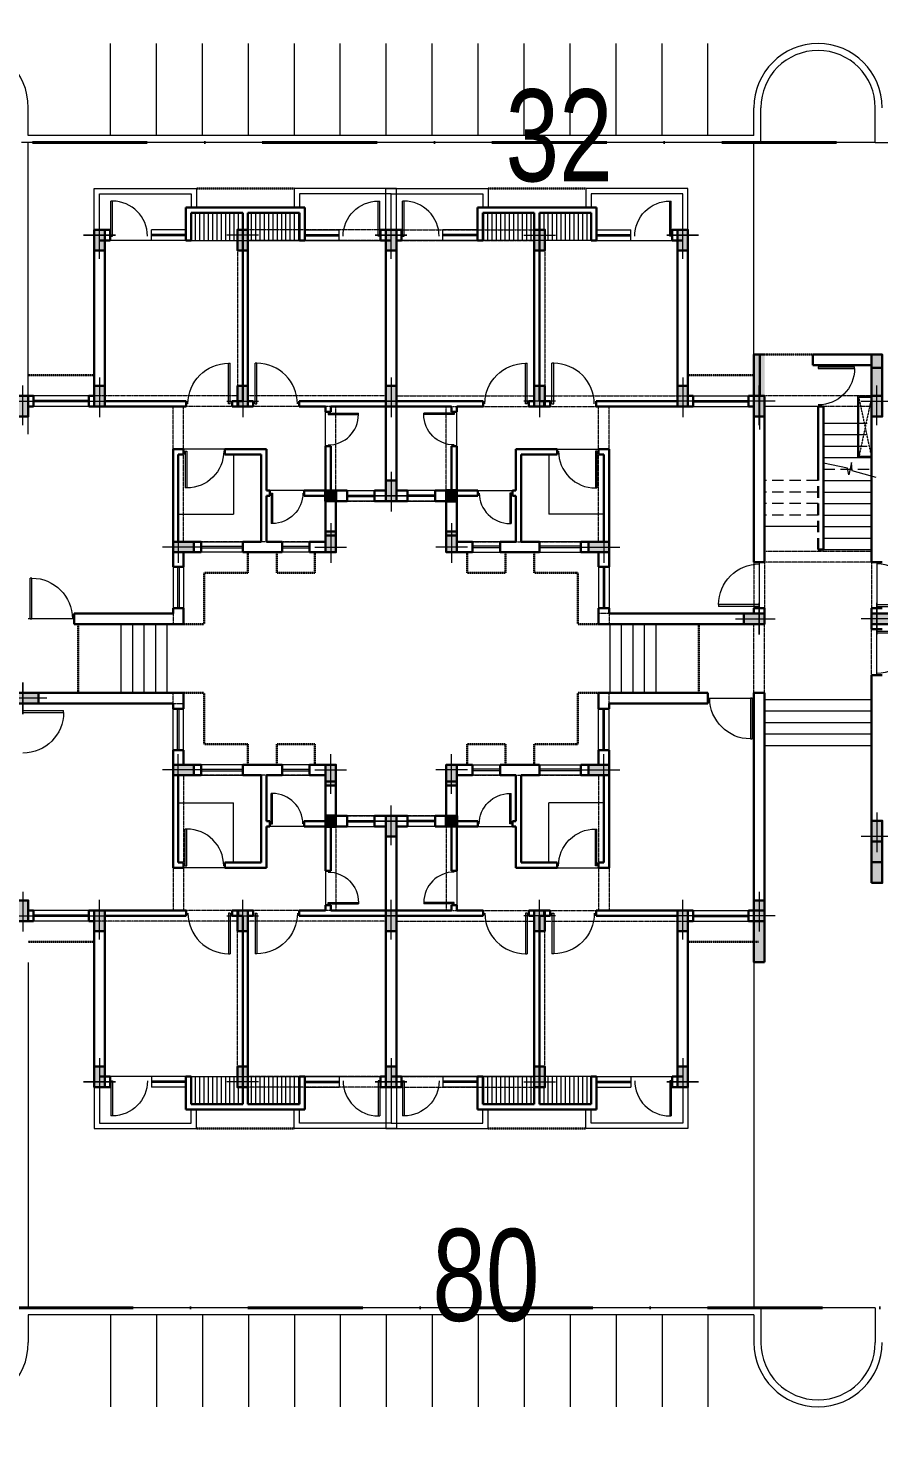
# Model space of a CAD drawing. Header units: inches. Extents: x 5542223 to 12533222, y 497239 to 5189502.
# Drawn here: x 6511757 to 6530262, y 1996325 to 2027090 of the extents above; entities that cross this region are included whole.
import ezdxf

# ---------------------------------------------------------------- set-up
doc = ezdxf.new("R2010")
doc.units = ezdxf.units.IN
doc.header["$MEASUREMENT"] = 0
for name, pattern in [('DASHDOT', [1, 0.5, -0.25, 0, -0.25]), ('HIDDEN2', [0.1875, 0.125, -0.0625]), ('HIDDENX2', [0.75, 0.5, -0.25])]:
    doc.linetypes.add(name, pattern=pattern)
doc.layers.get('0').update_dxf_attribs({"color": 1})
for name, color, linetype, lineweight in [('Area_parking', 7, 'DASHDOT', 40), ('beam', 7, 'HIDDEN2', 15), ('col', 7, 'Continuous', 30), ('col-fill', 7, 'Continuous', 9), ('DOOR', 7, 'Continuous', 9), ('el6', 7, 'Continuous', 18), ('ELE', 7, 'Continuous', 13), ('Glass', 251, 'Continuous', 20), ('HA-CONC-RCC', 7, 'Continuous', 5), ('landscape', 7, 'Continuous', 5), ('LVL_DIFF', 253, 'Continuous', 18), ('PARKING NO TXT', 7, 'Continuous', 9), ('Proj.', 7, 'HIDDENX2', 30), ('Railling', 7, 'Continuous', 20), ('Road', 7, 'Continuous', 15), ('Road_CStone', 8, 'Continuous', 15), ('S_Parkingbays', 7, 'Continuous', 13), ('STAIR', 253, 'Continuous', 5), ('WALL', 7, 'Continuous', 30), ('WIN', 7, 'Continuous', 20)]:
    doc.layers.add(name, color=color, linetype=linetype, lineweight=lineweight)
doc.styles.add('Parking_txt', font='arial.ttf', dxfattribs={"width": 0.75})

# ---------------------------------------------------------------- blocks, each defined once
blk = doc.blocks.new('COL-SH')
at = {"layer": 'col-fill', "ltscale": 10}
blk.add_hatch(color=256, dxfattribs=at).paths.add_polyline_path([(0, -450), (230, -450), (230, 0), (0, 0)])
at = {"layer": 'col', "ltscale": 10}
blk.add_lwpolyline([(230, 0), (0, 0), (0, -450), (230, -450)], close=True, dxfattribs=at)
at = {"layer": 'col-fill', "ltscale": 10}
for p, q in [((115, -632), (115, 230)), ((460, -115), (-230, -115))]:
    blk.add_line(p, q, dxfattribs=at)
blk = doc.blocks.new('DOOR_LEFT')
at = {"layer": 'DOOR'}
for p, q in [((-0.461, 0), (-0.461, 0.883)), ((-0.422, 0.883), (-0.461, 0.883)), ((-0.422, 0), (-0.422, 0.883)), ((-0.461, 0), (-0.422, 0))]:
    blk.add_line(p, q, dxfattribs=at)
blk.add_arc((-0.422, 0), 0.883, 360, 90, dxfattribs=at)
blk = doc.blocks.new('DOOR_RIGHT')
at = {"layer": 'DOOR'}
for p, q in [((0.422, 0), (0.422, 0.883)), ((0.422, 0.883), (0.461, 0.883)), ((0.461, 0), (0.461, 0.883)), ((0.461, 0), (0.422, 0))]:
    blk.add_line(p, q, dxfattribs=at)
blk.add_arc((0.422, 0), 0.883, 90, 180, dxfattribs=at)
blk = doc.blocks.new('resB2')
at = {"layer": 'col', "lineweight": 35, "ltscale": 10}
for points in [[(8090, 10035), (7860, 10035), (7860, 10265), (8090, 10265)], [(8090, 3185), (7860, 3185), (7860, 2955), (8090, 2955)]]:
    blk.add_hatch(color=256, dxfattribs=at).paths.add_polyline_path(points)
at = {"layer": 'ELE', "ltscale": 5}
h = blk.add_hatch(dxfattribs=at)
h.set_pattern_fill('LINE', color=256, scale=750, angle=90, style=0)
h.set_pattern_definition([(90, (-576228.89, -332098.58), (-93.75, 0), [])])
h.paths.add_polyline_path([(6060, 16165), (6060, 16305), (4939, 16305), (4939, 15705), (5945, 15705), (5945, 15935), (6060, 15935)])
h.paths.add_polyline_path([(7296, 16305), (6175, 16305), (6175, 15705), (7296, 15705)])
h = blk.add_hatch(dxfattribs=at)
h.set_pattern_fill('LINE', color=256, scale=750, angle=90, style=0)
h.set_pattern_definition([(90, (-576228.89, -333828.58), (-93.75, 0), [])])
h.paths.add_polyline_path([(6060, -2715), (5945, -2715), (5945, -2485), (4939, -2485), (4939, -3085), (6060, -3085)])
h.paths.add_polyline_path([(7296, -2485), (6175, -2485), (6175, -2715), (6175, -3085), (7296, -3085)])
at = {"layer": 'beam', "ltscale": 5}
for p, q in [((9175, 15935), (6175, 15935)), ((9175, 15705), (6175, 15705)), ((8310, 15705), (7410, 15705)), ((5945, 15485), (5945, 12540)), ((6175, 15485), (6175, 12540)), ((5945, 12320), (1395, 12320)), ((9175, 12320), (6175, 12320)), ((5945, 12090), (1395, 12090)), ((4545, 9150), (4545, 12090)), ((4775, 9150), (4775, 12090)), ((9175, 12090), (6175, 12090)), ((7860, 9370), (7860, 12090)), ((8090, 9370), (8090, 12090)), ((8090, 10265), (9175, 10265)), ((8090, 10035), (9175, 10035)), ((7860, 9150), (4995, 9150)), ((4545, 8920), (4545, 7360)), ((4775, 8920), (4775, 7360)), ((7860, 8920), (4995, 8920)), ((1615, 5860), (4775, 5860)), ((1615, 5860), (4775, 5860)), ((1615, 5860), (4775, 5860)), ((1615, 5860), (4775, 5860)), ((4545, 4300), (4545, 5860)), ((4775, 4300), (4775, 5860)), ((1615, 5630), (4775, 5630)), ((1615, 5630), (4775, 5630)), ((1615, 5630), (4775, 5630)), ((1615, 5630), (4775, 5630)), ((4545, 4070), (4545, 1130)), ((4775, 4070), (4775, 1130)), ((7860, 4300), (4995, 4300)), ((7860, 4070), (4995, 4070)), ((7860, 3850), (7860, 1130)), ((8090, 3850), (8090, 1130)), ((8090, 3185), (9175, 3185)), ((8090, 2955), (9175, 2955)), ((5945, 1130), (1395, 1130)), ((9175, 1130), (6175, 1130)), ((5945, 900), (1395, 900)), ((5945, -2265), (5945, 680)), ((9175, 900), (6175, 900)), ((6175, -2265), (6175, 680)), ((9175, -2485), (6175, -2485)), ((9175, -2715), (6175, -2715)), ((8310, -2485), (7410, -2485))]:
    blk.add_line(p, q, dxfattribs=at)
at = {"layer": 'col', "lineweight": 35, "ltscale": 10}
for points in [[(8090, 10035), (7860, 10035), (7860, 10265), (8090, 10265)], [(8090, 3185), (7860, 3185), (7860, 2955), (8090, 2955)]]:
    blk.add_lwpolyline(points, close=True, dxfattribs=at)
at = {"layer": 'ELE', "ltscale": 5}
for p, q in [((4939, 15705), (7296, 15705)), ((4939, -2485), (7296, -2485))]:
    blk.add_line(p, q, dxfattribs=at)
at = {"layer": 'ELE', "ltscale": 0.5}
for p, q in [((5860, 11050), (5860, 9750)), ((4660, 9750), (5860, 9750)), ((4660, 3470), (5860, 3470)), ((5860, 2170), (5860, 3470))]:
    blk.add_line(p, q, dxfattribs=at)
at = {"layer": 'Glass', "ltscale": 0.5}
for p, q in [((4824, 15835), (4074, 15835)), ((4824, 15805), (4074, 15805)), ((7411, 15835), (8161, 15835)), ((7411, 15805), (8161, 15805)), ((2715, 12220), (1510, 12220)), ((2715, 12190), (1510, 12190)), ((8332, 10165), (8932, 10165)), ((8332, 10135), (8932, 10135)), ((5160, 9050), (6060, 9050)), ((5160, 9020), (6060, 9020)), ((6917, 9050), (7517, 9050)), ((6917, 9020), (7517, 9020)), ((5160, 4200), (6060, 4200)), ((5160, 4170), (6060, 4170)), ((6917, 4200), (7517, 4200)), ((6917, 4170), (7517, 4170)), ((8332, 3085), (8932, 3085)), ((8332, 3055), (8932, 3055)), ((2715, 1030), (1510, 1030)), ((2715, 1000), (1510, 1000)), ((4824, -2585), (4074, -2585)), ((4824, -2615), (4074, -2615)), ((7411, -2585), (8161, -2585)), ((7411, -2615), (8161, -2615))]:
    blk.add_line(p, q, dxfattribs=at)
at = {"layer": 'Glass', "ltscale": 5}
for p, q in [((4645, 8605), (4645, 7705)), ((4675, 8605), (4675, 7705)), ((4645, 4615), (4645, 5515)), ((4675, 4615), (4675, 5515))]:
    blk.add_line(p, q, dxfattribs=at)
at = {"layer": 'LVL_DIFF', "ltscale": 0.5}
for p, q in [((4074, 15705), (3174, 15705)), ((8161, 15705), (9061, 15705)), ((4074, -2485), (3174, -2485)), ((8161, -2485), (9061, -2485))]:
    blk.add_line(p, q, dxfattribs=at)
at = {"layer": 'LVL_DIFF'}
for p, q in [((7860, 11225), (7860, 11975)), ((7400, 10265), (6650, 10265)), ((2395, 7475), (1395, 7475)), ((7400, 2955), (6650, 2955)), ((7860, 1995), (7860, 1245))]:
    blk.add_line(p, q, dxfattribs=at)
at = {"layer": 'LVL_DIFF', "ltscale": 10}
for p, q in [((5675, 11165), (4660, 11165)), ((5675, 2055), (4660, 2055))]:
    blk.add_line(p, q, dxfattribs=at)
at = {"layer": 'Proj.', "ltscale": 2}
for p, q in [((5055, 16835), (7180, 16835)), ((2830, 12770), (1395, 12770)), ((6175, 8470), (6175, 8920)), ((5225, 8470), (5225, 7360)), ((6175, 8470), (5225, 8470)), ((2480, 7360), (2480, 5860)), ((4775, 7360), (5225, 7360)), ((4775, 5860), (5225, 5860)), ((5225, 4750), (5225, 5860)), ((6175, 4750), (5225, 4750)), ((6175, 4300), (6175, 4750)), ((2830, 450), (1395, 450)), ((5055, -3615), (7180, -3615))]:
    blk.add_line(p, q, dxfattribs=at)
for points in [[(6803, 8920), (6803, 8470), (7633, 8470), (7633, 8920)], [(6803, 4300), (6803, 4750), (7633, 4750), (7633, 4300)]]:
    blk.add_lwpolyline(points, dxfattribs=at)
at = {"layer": 'Railling', "ltscale": 10}
for points in [[(2830, 15935), (2830, 16835), (5055, 16835), (5055, 16420)], [(2945, 15935), (2945, 16720), (4940, 16720), (4940, 16420)], [(9405, 15935), (9405, 16835), (7180, 16835), (7180, 16420)], [(9290, 15935), (9290, 16720), (7295, 16720), (7295, 16420)], [(2830, -2715), (2830, -3615), (5055, -3615), (5055, -3200)], [(2945, -2715), (2945, -3500), (4940, -3500), (4940, -3200)], [(9405, -2715), (9405, -3615), (7180, -3615), (7180, -3200)], [(9290, -2715), (9290, -3500), (7295, -3500), (7295, -3200)]]:
    blk.add_lwpolyline(points, dxfattribs=at)
at = {"layer": 'STAIR'}
for p, q in [((3410, 7360), (3410, 5860)), ((3660, 7360), (3660, 5860)), ((3910, 7360), (3910, 5860)), ((4160, 7360), (4160, 5860)), ((4410, 7360), (4410, 5860))]:
    blk.add_line(p, q, dxfattribs=at)
at = {"layer": 'WALL', "ltscale": 0.5}
for p, q in [((4824, 16420), (7411, 16420)), ((4824, 15705), (4824, 16420)), ((7411, 15705), (7411, 16420)), ((4939, 15705), (4939, 16305)), ((6060, 16305), (4939, 16305)), ((6060, 16305), (6060, 12205)), ((6175, 16305), (6175, 12205)), ((6175, 16305), (7296, 16305)), ((7296, 15705), (7296, 16305)), ((2830, 15935), (2830, 12320)), ((2944, 15705), (3059, 15705)), ((3059, 15935), (2945, 15935)), ((3059, 15705), (3059, 15935)), ((3059, 15705), (3059, 15935)), ((3060, 12205), (3060, 15935)), ((4939, 15705), (4824, 15705)), ((7296, 15705), (7411, 15705)), ((9061, 15935), (9061, 15935)), ((9061, 15705), (9061, 15935)), ((9061, 15705), (9061, 15935)), ((9061, 15935), (9175, 15935)), ((9176, 15705), (9061, 15705)), ((9175, 12205), (9175, 15705)), ((9175, 15705), (9290, 15705)), ((9405, 15705), (9405, 10265)), ((9175, 14735), (9175, 11090)), ((9175, 14735), (9175, 11090)), ((9405, 12205), (9405, 14735)), ((1395, 12320), (1510, 12320)), ((1510, 12320), (1510, 12090)), ((2715, 12320), (2715, 12090)), ((2830, 12320), (2715, 12320)), ((1395, 12090), (1510, 12090)), ((2715, 12090), (4830, 12090)), ((4830, 12205), (3060, 12205)), ((4830, 12205), (4830, 12090)), ((5830, 12205), (5830, 12090)), ((5830, 12205), (5945, 12205)), ((6160, 12090), (5830, 12090)), ((5960, 12205), (6060, 12205)), ((5960, 12205), (5960, 12090)), ((5960, 12090), (6290, 12090)), ((6290, 12205), (6175, 12205)), ((6290, 12205), (6290, 12090)), ((7290, 12205), (9175, 12205)), ((7290, 12090), (7290, 12205)), ((7290, 12090), (7860, 12090)), ((7860, 11975), (7860, 12090)), ((7975, 11975), (7975, 12090)), ((7975, 12090), (9175, 12090)), ((9175, 12090), (9175, 10860)), ((9175, 12090), (9175, 10860)), ((9175, 12090), (9175, 11090)), ((9175, 12090), (9175, 10265)), ((9405, 12090), (9405, 11090)), ((9405, 12090), (9405, 10890)), ((7975, 11975), (7860, 11975)), ((9175, 11525), (9175, 11160)), ((9405, 11525), (9405, 11360)), ((4545, 11165), (4545, 8605)), ((4545, 11165), (4775, 11165)), ((4775, 11165), (4775, 11050)), ((5675, 11165), (6575, 11165)), ((5675, 11165), (5675, 11050)), ((6575, 11165), (6575, 10265)), ((7860, 10265), (7860, 11225)), ((7975, 11225), (7860, 11225)), ((7975, 11225), (7975, 10265)), ((4660, 11050), (4660, 9150)), ((4775, 11050), (4660, 11050)), ((5675, 11050), (6460, 11050)), ((6460, 11050), (6460, 9150)), ((6650, 10265), (6575, 10265)), ((6650, 10150), (6650, 10265)), ((7400, 10150), (7400, 10265)), ((7975, 10265), (8332, 10265)), ((8332, 10265), (8332, 10035)), ((8332, 10265), (8332, 10035)), ((9175, 10265), (8932, 10265)), ((8932, 10035), (8932, 10265)), ((8932, 10265), (8932, 10035)), ((6460, 10150), (6460, 10150)), ((6575, 10150), (6575, 10150)), ((6650, 10150), (6575, 10150)), ((6575, 10150), (6575, 9150)), ((7860, 10150), (7860, 9150)), ((8090, 10035), (8090, 8920)), ((8090, 10035), (8332, 10035)), ((9405, 10035), (8932, 10035)), ((7860, 9285), (8090, 9285)), ((5160, 9150), (5160, 8920)), ((6060, 9150), (6060, 8920)), ((6917, 9150), (6575, 9150)), ((6917, 9150), (6917, 8920)), ((7860, 9150), (7517, 9150)), ((7517, 9150), (7517, 8920)), ((7517, 9150), (7517, 8920)), ((4775, 8920), (4775, 8605)), ((6917, 8920), (6460, 8920)), ((8090, 8920), (7517, 8920)), ((4545, 7705), (4545, 7590)), ((4775, 7705), (4775, 7360)), ((4775, 5515), (4775, 5860)), ((4545, 5515), (4545, 5630)), ((4545, 2055), (4545, 4615)), ((4775, 4300), (4775, 4615)), ((4660, 2170), (4660, 4070)), ((5160, 4070), (5160, 4300)), ((6060, 4070), (6060, 4300)), ((6917, 4300), (6460, 4300)), ((6460, 2170), (6460, 4070)), ((6917, 4070), (6575, 4070)), ((6575, 3070), (6575, 4070)), ((6917, 4070), (6917, 4300)), ((7517, 4070), (7517, 4300)), ((8090, 4300), (7517, 4300)), ((7517, 4070), (7517, 4300)), ((7860, 4070), (7517, 4070)), ((7860, 3070), (7860, 4070)), ((8090, 3185), (8090, 4300)), ((7860, 3935), (8090, 3935)), ((8090, 3185), (8332, 3185)), ((8332, 2955), (8332, 3185)), ((8332, 2955), (8332, 3185)), ((9405, 3185), (8932, 3185)), ((8932, 3185), (8932, 2955)), ((8932, 2955), (8932, 3185)), ((6460, 3070), (6460, 3070)), ((6575, 3070), (6575, 3070)), ((6650, 3070), (6575, 3070)), ((6575, 2055), (6575, 2955)), ((6650, 2955), (6575, 2955)), ((6650, 3070), (6650, 2955)), ((7400, 3070), (7400, 2955)), ((7860, 2955), (7860, 1995)), ((7975, 1995), (7975, 2955)), ((7975, 2955), (8332, 2955)), ((9175, 2955), (8932, 2955)), ((9175, 1130), (9175, 2955)), ((9405, -2485), (9405, 2955)), ((4775, 2170), (4660, 2170)), ((4775, 2055), (4775, 2170)), ((5675, 2170), (6460, 2170)), ((5675, 2055), (5675, 2170)), ((9175, 1130), (9175, 2360)), ((9175, 1130), (9175, 2360)), ((9405, 1130), (9405, 2330)), ((4545, 2055), (4775, 2055)), ((5675, 2055), (6575, 2055)), ((7975, 1995), (7860, 1995)), ((9175, -1515), (9175, 2130)), ((9175, -1515), (9175, 2130)), ((9175, 1130), (9175, 2130)), ((9175, 1695), (9175, 2060)), ((9405, 1130), (9405, 2130)), ((7860, 1245), (7860, 1130)), ((7975, 1245), (7860, 1245)), ((7975, 1245), (7975, 1130)), ((1395, 1130), (1510, 1130)), ((1510, 900), (1510, 1130)), ((2715, 900), (2715, 1130)), ((2715, 1130), (4830, 1130)), ((3060, 1015), (3060, -2715)), ((4830, 1015), (3060, 1015)), ((4830, 1015), (4830, 1130)), ((5830, 1015), (5830, 1130)), ((6160, 1130), (5830, 1130)), ((5830, 1015), (5945, 1015)), ((5960, 1130), (6290, 1130)), ((5960, 1015), (5960, 1130)), ((5960, 1015), (6060, 1015)), ((6060, -3085), (6060, 1015)), ((6175, -3085), (6175, 1015)), ((6290, 1015), (6175, 1015)), ((6290, 1015), (6290, 1130)), ((7290, 1130), (7860, 1130)), ((7290, 1130), (7290, 1015)), ((7290, 1015), (9175, 1015)), ((7975, 1130), (9175, 1130)), ((9175, 1015), (9175, -2485)), ((9405, 1015), (9405, -1515)), ((1395, 900), (1510, 900)), ((2830, 900), (2715, 900)), ((2830, -2715), (2830, 900)), ((2944, -2485), (3059, -2485)), ((3059, -2715), (2945, -2715)), ((3059, -2485), (3059, -2715)), ((3059, -2485), (3059, -2715)), ((4824, -2485), (4824, -3200)), ((4939, -2485), (4824, -2485)), ((4939, -2485), (4939, -3085)), ((7296, -2485), (7296, -3085)), ((7296, -2485), (7411, -2485)), ((7411, -2485), (7411, -3200)), ((9176, -2485), (9061, -2485)), ((9061, -2485), (9061, -2715)), ((9061, -2485), (9061, -2715)), ((9061, -2715), (9061, -2715)), ((9061, -2715), (9175, -2715)), ((4824, -3200), (7411, -3200)), ((6060, -3085), (4939, -3085)), ((6175, -3085), (7296, -3085))]:
    blk.add_line(p, q, dxfattribs=at)
at = {"layer": 'WALL', "ltscale": 10}
for p, q in [((7400, 10265), (7860, 10265)), ((7400, 10150), (7860, 10150)), ((5160, 9150), (4660, 9150)), ((6460, 9150), (6060, 9150)), ((5160, 8920), (4775, 8920)), ((6460, 8920), (6060, 8920)), ((4775, 8605), (4545, 8605)), ((4775, 7705), (4545, 7705)), ((2395, 7590), (4545, 7590)), ((2395, 7360), (4775, 7360)), ((1395, 5860), (4545, 5860)), ((1395, 5860), (4775, 5860)), ((1395, 5630), (4545, 5630)), ((1395, 5630), (4545, 5630)), ((1395, 5630), (4545, 5630)), ((4775, 5515), (4545, 5515)), ((4775, 4615), (4545, 4615)), ((5160, 4070), (4660, 4070)), ((5160, 4300), (4775, 4300)), ((6460, 4300), (6060, 4300)), ((6460, 4070), (6060, 4070)), ((7400, 3070), (7860, 3070)), ((7400, 2955), (7860, 2955))]:
    blk.add_line(p, q, dxfattribs=at)
at = {"layer": 'WALL', "ltscale": 5}
blk.add_line((2395, 7590), (2395, 7360), dxfattribs=at)
at = {"layer": 'WALL', "ltscale": 0.5}
for points in [[(3059, 15935), (3174, 15935), (3174, 15705), (3059, 15705)], [(3059, -2715), (3174, -2715), (3174, -2485), (3059, -2485)]]:
    blk.add_lwpolyline(points, dxfattribs=at)
at = {"layer": 'WIN', "ltscale": 0.5}
for p, q in [((7296, 16305), (6671, 16305)), ((4824, 15935), (4074, 15935)), ((4074, 15705), (4074, 15935)), ((4824, 15705), (4074, 15705)), ((7411, 15935), (8161, 15935)), ((7411, 15705), (8161, 15705)), ((8161, 15705), (8161, 15935)), ((2715, 12320), (1510, 12320)), ((2715, 12090), (1510, 12090)), ((8332, 10265), (8932, 10265)), ((8932, 10035), (8332, 10035)), ((5160, 9150), (6060, 9150)), ((6917, 9150), (7517, 9150)), ((6060, 8920), (5160, 8920)), ((7517, 8920), (6917, 8920)), ((6060, 4300), (5160, 4300)), ((5160, 4070), (6060, 4070)), ((7517, 4300), (6917, 4300)), ((6917, 4070), (7517, 4070)), ((8932, 3185), (8332, 3185)), ((8332, 2955), (8932, 2955)), ((2715, 1130), (1510, 1130)), ((2715, 900), (1510, 900)), ((4074, -2485), (4074, -2715)), ((4824, -2485), (4074, -2485)), ((4824, -2715), (4074, -2715)), ((7411, -2485), (8161, -2485)), ((7411, -2715), (8161, -2715)), ((8161, -2485), (8161, -2715)), ((7296, -3085), (6671, -3085))]:
    blk.add_line(p, q, dxfattribs=at)
at = {"layer": 'WIN', "ltscale": 5}
for p, q in [((4545, 8605), (4545, 7705)), ((4775, 8605), (4775, 7705)), ((4545, 4615), (4545, 5515)), ((4775, 4615), (4775, 5515))]:
    blk.add_line(p, q, dxfattribs=at)
at = {"layer": 'col', "color": 253, "xscale": -1}
for p in [(3060, 15935), (9405, 15935), (1395, 12320), (8090, 4300), (9405, 3185), (9405, 3185), (9405, 3185), (3060, 1130), (6175, 1130), (9405, 1130), (9405, 1130), (9405, 1130), (9405, 1130), (9405, 1130), (9405, 1130)]:
    blk.add_blockref('COL-SH', p, dxfattribs=at)
at = {"layer": 'col', "color": 253}
for p in [(2830, 15935), (5945, 15935), (9175, 15935), (9175, 15935), (9175, 3185), (9175, 3185), (9175, 3185), (9175, 1130), (9175, 1130), (9175, 1130), (9175, 1130), (9175, 1130), (9175, 1130)]:
    blk.add_blockref('COL-SH', p, dxfattribs=at)
for p, rotation in [((3060, 12090), 180), ((6175, 12090), 180), ((9405, 12090), 180), ((9405, 12090), 180), ((9405, 12090), 180), ((9405, 12090), 180), ((9405, 12090), 180), ((9405, 12090), 180), ((9405, 10035), 180), ((9405, 10035), 180), ((9405, 10035), 180), ((8090, 8920), 180), ((4545, 8920), 90), ((1395, 900), 180), ((3060, -2715), 180), ((9405, -2715), 180)]:
    blk.add_blockref('COL-SH', p, dxfattribs=dict(at, rotation=rotation))
at = {"layer": 'col', "color": 253, "xscale": -1}
for p, rotation in [((9175, 12090), 180), ((9175, 12090), 180), ((9175, 12090), 180), ((9175, 12090), 180), ((9175, 12090), 180), ((9175, 12090), 180), ((9175, 10035), 180), ((9175, 10035), 180), ((9175, 10035), 180), ((4545, 4300), 90), ((2830, -2715), 180), ((5945, -2715), 180), ((9175, -2715), 180), ((9175, -2715), 180)]:
    blk.add_blockref('COL-SH', p, dxfattribs=dict(at, rotation=rotation))
at = {"layer": 'DOOR'}
for p, xscale, yscale, zscale in [((3591, 15795), 864.0000000083819, 864.0000000083819, 864.0000000083819), ((8644, 15795), -864.0000000083819, 864.0000000083819, 864.0000000083819), ((5330, 12148), -1000.000000009662, 1000.000000009662, 1000.000000009701), ((6790, 12148), 1000.000000009662, 1000.000000009662, 1000.000000009701), ((7025, 3012), 750, 750, 750), ((5229, 2100), 907.5, 907.5, 907.5)]:
    blk.add_blockref('DOOR_LEFT', p, dxfattribs=dict(at, xscale=xscale, yscale=yscale, zscale=zscale))
for p, xscale, yscale, zscale, rotation in [((7917, 11600), 750, 750, 750, 270), ((5229, 11120), -907.5, 907.5, 907.5000000000002, 180), ((7025, 10208), -750, 750, 750, 180), ((7917, 1620), -750, 750, 750, 270), ((5330, 1072), 1000.000000009662, 1000.000000009662, 1000.000000009701, 180), ((6790, 1072), -1000.000000009662, 1000.000000009662, 1000.000000009701, 180), ((3591, -2575), -864.0000000083819, 864.0000000083819, 864.0000000083819, 180), ((8644, -2575), 864.0000000083819, 864.0000000083819, 864.0000000083819, 180)]:
    blk.add_blockref('DOOR_LEFT', p, dxfattribs=dict(at, xscale=xscale, yscale=yscale, zscale=zscale, rotation=rotation))
at = {"layer": 'DOOR', "extrusion": (0, 0, -1), "xscale": 1000, "yscale": 1000, "zscale": -1000}
blk.add_blockref('DOOR_RIGHT', (-1895, 7475), dxfattribs=at)
at = {"layer": 'DOOR', "extrusion": (0, 0, -1), "xscale": 1000, "yscale": 1000, "zscale": -1000, "rotation": 90}
blk.add_blockref('DOOR_RIGHT', (-1280, 5015), dxfattribs=at)
at = {"layer": 'WALL', "ltscale": 0.5, "xscale": -1, "rotation": 90}
blk.add_blockref('COL-SH', (1165, 5860), dxfattribs=at)
blk.add_blockref('COL-SH', (1165, 5860), dxfattribs=at)
blk.add_blockref('COL-SH', (1165, 5860), dxfattribs=at)
at = {"layer": 'WALL', "ltscale": 0.5, "rotation": 90}
blk.add_blockref('COL-SH', (1165, 5630), dxfattribs=at)
blk.add_blockref('COL-SH', (1165, 5630), dxfattribs=at)
blk.add_blockref('COL-SH', (1165, 5630), dxfattribs=at)
blk = doc.blocks.new('resB1')
at = {"layer": 'col', "lineweight": 35, "ltscale": 10}
for points in [[(8090, 10035), (7860, 10035), (7860, 10265), (8090, 10265)], [(8090, 3185), (7860, 3185), (7860, 2955), (8090, 2955)]]:
    blk.add_hatch(color=256, dxfattribs=at).paths.add_polyline_path(points)
at = {"layer": 'ELE', "ltscale": 5}
h = blk.add_hatch(dxfattribs=at)
h.set_pattern_fill('LINE', color=256, scale=750, angle=90, style=0)
h.set_pattern_definition([(90, (-576228.89, -332098.58), (-93.75, 0), [])])
h.paths.add_polyline_path([(6060, 16165), (6060, 16305), (4939, 16305), (4939, 15705), (5945, 15705), (5945, 15935), (6060, 15935)])
h.paths.add_polyline_path([(7296, 16305), (6175, 16305), (6175, 15705), (7296, 15705)])
h = blk.add_hatch(dxfattribs=at)
h.set_pattern_fill('LINE', color=256, scale=750, angle=90, style=0)
h.set_pattern_definition([(90, (-576228.89, -333828.58), (-93.75, 0), [])])
h.paths.add_polyline_path([(6060, -2715), (5945, -2715), (5945, -2485), (4939, -2485), (4939, -3085), (6060, -3085)])
h.paths.add_polyline_path([(7296, -2485), (6175, -2485), (6175, -2715), (6175, -3085), (7296, -3085)])
at = {"layer": 'HA-CONC-RCC', "ltscale": 5}
for points in [[(1395, 13218), (1165, 13218), (1165, 12088), (1395, 12088)], [(-1395, 11490), (-1165, 11490), (-1165, 10590), (-1395, 10590)], [(-1395, 900), (-1165, 900), (-1165, 565), (-1165, 0), (-1395, 0)], [(1165, 900), (1395, 900), (1395, 565), (1395, 0), (1165, 0)]]:
    blk.add_hatch(color=256, dxfattribs=at).paths.add_polyline_path(points)
at = {"layer": 'beam', "ltscale": 5}
for p, q in [((9175, 15935), (6175, 15935)), ((9175, 15705), (6175, 15705)), ((8310, 15705), (7410, 15705)), ((5945, 15485), (5945, 12540)), ((6175, 15485), (6175, 12540)), ((9175, 15485), (9175, 12540)), ((9405, 15485), (9405, 12540)), ((5945, 12320), (1395, 12320)), ((9175, 12320), (6175, 12320)), ((5945, 12090), (1395, 12090)), ((4545, 9150), (4545, 12090)), ((4775, 9150), (4775, 12090)), ((9175, 12090), (6175, 12090)), ((7860, 9370), (7860, 12090)), ((8090, 9370), (8090, 12090)), ((9175, 12090), (9175, 10485)), ((9405, 12090), (9405, 10485)), ((8090, 10265), (9175, 10265)), ((-1165, 10140), (-1165, 5860)), ((1165, 10140), (1165, 5860)), ((1395, 10140), (1395, 5860)), ((8090, 10035), (9175, 10035)), ((7860, 9150), (4995, 9150)), ((4545, 8920), (4545, 7360)), ((4775, 8920), (4775, 7360)), ((7860, 8920), (4995, 8920)), ((1615, 5860), (4775, 5860)), ((1615, 5860), (4775, 5860)), ((1615, 5860), (4775, 5860)), ((1615, 5860), (4775, 5860)), ((4545, 4300), (4545, 5860)), ((4775, 4300), (4775, 5860)), ((-1165, 1350), (-1165, 5630)), ((1165, 1350), (1165, 5630)), ((1395, 1350), (1395, 5630)), ((1615, 5630), (4775, 5630)), ((1615, 5630), (4775, 5630)), ((1615, 5630), (4775, 5630)), ((1615, 5630), (4775, 5630)), ((-1165, 4515), (1165, 4515)), ((-1165, 4285), (1165, 4285)), ((4545, 4070), (4545, 1130)), ((4775, 4070), (4775, 1130)), ((7860, 4300), (4995, 4300)), ((7860, 4070), (4995, 4070)), ((7860, 3850), (7860, 1130)), ((8090, 3850), (8090, 1130)), ((8090, 3185), (9175, 3185)), ((8090, 2955), (9175, 2955)), ((9175, 1130), (9175, 2735)), ((9405, 1130), (9405, 2735)), ((-1165, 1130), (1165, 1130)), ((5945, 1130), (1395, 1130)), ((9175, 1130), (6175, 1130)), ((-1165, 900), (1165, 900)), ((5945, 900), (1395, 900)), ((5945, -2265), (5945, 680)), ((9175, 900), (6175, 900)), ((6175, -2265), (6175, 680)), ((9175, -2265), (9175, 680)), ((9405, -2265), (9405, 680)), ((9175, -2485), (6175, -2485)), ((9175, -2715), (6175, -2715)), ((8310, -2485), (7410, -2485))]:
    blk.add_line(p, q, dxfattribs=at)
at = {"layer": 'col', "lineweight": 35, "ltscale": 10}
for points in [[(8090, 10035), (7860, 10035), (7860, 10265), (8090, 10265)], [(8090, 3185), (7860, 3185), (7860, 2955), (8090, 2955)]]:
    blk.add_lwpolyline(points, close=True, dxfattribs=at)
at = {"layer": 'el6', "ltscale": 5}
for p, q in [((-1165, 2240), (-865, 2240)), ((-1165, 2215), (-890, 2215)), ((-890, 2215), (-890, 925)), ((-865, 2240), (-865, 900)), ((-890, 925), (-1165, 925)), ((-865, 900), (-1165, 900))]:
    blk.add_line(p, q, dxfattribs=at)
at = {"layer": 'el6', "linetype": 'HIDDENX2'}
for p, q in [((-1165, 925), (-890, 2215)), ((-1165, 2215), (-890, 925))]:
    blk.add_line(p, q, dxfattribs=at)
at = {"layer": 'ELE', "ltscale": 5}
for p, q in [((4939, 15705), (7296, 15705)), ((1165, 8730), (1165, 7360)), ((4939, -2485), (7296, -2485))]:
    blk.add_line(p, q, dxfattribs=at)
at = {"layer": 'ELE', "ltscale": 0.5}
for p, q in [((5860, 11050), (5860, 9750)), ((4660, 9750), (5860, 9750)), ((4660, 3470), (5860, 3470)), ((5860, 2170), (5860, 3470))]:
    blk.add_line(p, q, dxfattribs=at)
at = {"layer": 'Glass', "ltscale": 0.5}
for p, q in [((4824, 15835), (4074, 15835)), ((4824, 15805), (4074, 15805)), ((7411, 15835), (8161, 15835)), ((7411, 15805), (8161, 15805)), ((2715, 12220), (1510, 12220)), ((2715, 12190), (1510, 12190)), ((8332, 10165), (8932, 10165)), ((8332, 10135), (8932, 10135)), ((5160, 9050), (6060, 9050)), ((5160, 9020), (6060, 9020)), ((6917, 9050), (7517, 9050)), ((6917, 9020), (7517, 9020)), ((5160, 4200), (6060, 4200)), ((5160, 4170), (6060, 4170)), ((6917, 4200), (7517, 4200)), ((6917, 4170), (7517, 4170)), ((8332, 3085), (8932, 3085)), ((8332, 3055), (8932, 3055)), ((2715, 1030), (1510, 1030)), ((2715, 1000), (1510, 1000)), ((4824, -2585), (4074, -2585)), ((4824, -2615), (4074, -2615)), ((7411, -2585), (8161, -2585)), ((7411, -2615), (8161, -2615))]:
    blk.add_line(p, q, dxfattribs=at)
at = {"layer": 'Glass', "ltscale": 5}
for p, q in [((4645, 8605), (4645, 7705)), ((4675, 8605), (4675, 7705)), ((4645, 4615), (4645, 5515)), ((4675, 4615), (4675, 5515))]:
    blk.add_line(p, q, dxfattribs=at)
at = {"layer": 'LVL_DIFF', "ltscale": 0.5}
for p, q in [((4074, 15705), (3174, 15705)), ((8161, 15705), (9061, 15705)), ((4074, -2485), (3174, -2485)), ((8161, -2485), (9061, -2485))]:
    blk.add_line(p, q, dxfattribs=at)
at = {"layer": 'LVL_DIFF'}
for p, q in [((7860, 11225), (7860, 11975)), ((7400, 10265), (6650, 10265)), ((2395, 7475), (1395, 7475)), ((-1280, 6975), (-1280, 5975)), ((-1280, 4515), (-1280, 5515)), ((1280, 4515), (1280, 5515)), ((7400, 2955), (6650, 2955)), ((7860, 1995), (7860, 1245))]:
    blk.add_line(p, q, dxfattribs=at)
at = {"layer": 'LVL_DIFF', "ltscale": 10}
for p, q in [((5675, 11165), (4660, 11165)), ((5675, 2055), (4660, 2055))]:
    blk.add_line(p, q, dxfattribs=at)
at = {"layer": 'Proj.', "ltscale": 2}
for p, q in [((5055, 16835), (7180, 16835)), ((2830, 12770), (1295, 12770)), ((6175, 8470), (6175, 8920)), ((5225, 8470), (5225, 7360)), ((6175, 8470), (5225, 8470)), ((2595, 7360), (2595, 5860)), ((4775, 7360), (5225, 7360)), ((4775, 5860), (5225, 5860)), ((5225, 4750), (5225, 5860)), ((6175, 4750), (5225, 4750)), ((6175, 4300), (6175, 4750)), ((2830, 450), (1395, 450)), ((-1165, 0), (1165, 0)), ((5055, -3615), (7180, -3615))]:
    blk.add_line(p, q, dxfattribs=at)
for points in [[(6802, 8920), (6802, 8470), (7632, 8470), (7632, 8920)], [(6802, 4300), (6802, 4750), (7632, 4750), (7632, 4300)]]:
    blk.add_lwpolyline(points, dxfattribs=at)
at = {"layer": 'Railling', "ltscale": 10}
for points in [[(2830, 15935), (2830, 16835), (5055, 16835), (5055, 16420)], [(2945, 15935), (2945, 16720), (4940, 16720), (4940, 16420)], [(9405, 15935), (9405, 16835), (7180, 16835), (7180, 16420)], [(9290, 15935), (9290, 16720), (7295, 16720), (7295, 16420)], [(2830, -2715), (2830, -3615), (5055, -3615), (5055, -3200)], [(2945, -2715), (2945, -3500), (4940, -3500), (4940, -3200)], [(9405, -2715), (9405, -3615), (7180, -3615), (7180, -3200)], [(9290, -2715), (9290, -3500), (7295, -3500), (7295, -3200)]]:
    blk.add_lwpolyline(points, dxfattribs=at)
at = {"layer": 'STAIR'}
for p, q in [((1165, 8500), (-1165, 8500)), ((1165, 8250), (-1165, 8250)), ((1165, 8000), (-1165, 8000)), ((1165, 7750), (-1165, 7750)), ((1165, 7500), (-1165, 7500)), ((3525, 7360), (3525, 5860)), ((3775, 7360), (3775, 5860)), ((4025, 7360), (4025, 5860)), ((4275, 7360), (4275, 5860)), ((4525, 7360), (4525, 5860)), ((-115, 4240), (-1165, 4240)), ((-115, 3990), (-1165, 3990)), ((-115, 3740), (-1165, 3740)), ((0, 3740), (1165, 3740)), ((-115, 3490), (-1165, 3490)), ((-115, 3240), (-1165, 3240)), ((-115, 2990), (-1165, 2990)), ((-115, 2740), (-1165, 2740))]:
    blk.add_line(p, q, dxfattribs=at)
at = {"layer": 'STAIR', "linetype": 'HIDDENX2', "ltscale": 500}
for p, q in [((0, 3490), (1165, 3490)), ((0, 3240), (1165, 3240)), ((0, 2990), (1165, 2990)), ((-115, 2490), (-1165, 2490)), ((0, 2740), (1165, 2740)), ((-115, 1490), (-115, 2359))]:
    blk.add_line(p, q, dxfattribs=at)
at = {"layer": 'STAIR', "linetype": 'HIDDENX2'}
for p, q in [((-115, 2240), (-1165, 2240)), ((-115, 1990), (-1071, 1990)), ((-115, 1740), (-1071, 1740)), ((-115, 1490), (-1071, 1490))]:
    blk.add_line(p, q, dxfattribs=at)
at = {"layer": 'STAIR', "ltscale": 5}
blk.add_line((0, 1130), (1165, 1130), dxfattribs=at)
at = {"layer": 'STAIR'}
blk.add_lwpolyline([(-1265, 2670), (-744, 2528), (-730, 2344), (-668, 2617), (-640, 2471), (-115, 2359)], dxfattribs=at)
at = {"layer": 'WALL', "ltscale": 0.5}
for p, q in [((4824, 16420), (7411, 16420)), ((4824, 15705), (4824, 16420)), ((7411, 15705), (7411, 16420)), ((4939, 15705), (4939, 16305)), ((6060, 16305), (4939, 16305)), ((6060, 16305), (6060, 12205)), ((6175, 16305), (6175, 12205)), ((6175, 16305), (7296, 16305)), ((7296, 15705), (7296, 16305)), ((2830, 15935), (2830, 12320)), ((2944, 15705), (3059, 15705)), ((3059, 15935), (2945, 15935)), ((3059, 15705), (3059, 15935)), ((3059, 15705), (3059, 15935)), ((3060, 12205), (3060, 15935)), ((4939, 15705), (4824, 15705)), ((7296, 15705), (7411, 15705)), ((9061, 15935), (9061, 15935)), ((9061, 15705), (9061, 15935)), ((9061, 15705), (9061, 15935)), ((9061, 15935), (9175, 15935)), ((9176, 15705), (9061, 15705)), ((9175, 12205), (9175, 15935)), ((9175, 15935), (9175, 10265)), ((9175, 15705), (9290, 15705)), ((9405, 15935), (9405, 10265)), ((9405, 12205), (9405, 15935)), ((1165, 12320), (1165, 7360)), ((1165, 12320), (1510, 12320)), ((1510, 12320), (1510, 12090)), ((2715, 12320), (2715, 12090)), ((2830, 12320), (2715, 12320)), ((1395, 12090), (1395, 7360)), ((1395, 12090), (1510, 12090)), ((2715, 12090), (4830, 12090)), ((4830, 12205), (3060, 12205)), ((4830, 12205), (4830, 12090)), ((5830, 12205), (5830, 12090)), ((5830, 12205), (5945, 12205)), ((6160, 12090), (5830, 12090)), ((5960, 12205), (6060, 12205)), ((5960, 12205), (5960, 12090)), ((5960, 12090), (6290, 12090)), ((6290, 12205), (6175, 12205)), ((6290, 12205), (6290, 12090)), ((7290, 12205), (9175, 12205)), ((7290, 12090), (7290, 12205)), ((7290, 12090), (7860, 12090)), ((7860, 11975), (7860, 12090)), ((7975, 11975), (7975, 12090)), ((7975, 12090), (9175, 12090)), ((9175, 12090), (9175, 10265)), ((9405, 12090), (9405, 10265)), ((7975, 11975), (7860, 11975)), ((9175, 11525), (9175, 11360)), ((9405, 11525), (9405, 11360)), ((4545, 11165), (4545, 8605)), ((4545, 11165), (4775, 11165)), ((4775, 11165), (4775, 11050)), ((5675, 11165), (6575, 11165)), ((5675, 11165), (5675, 11050)), ((6575, 11165), (6575, 10265)), ((7860, 10265), (7860, 11225)), ((7975, 11225), (7860, 11225)), ((7975, 11225), (7975, 10265)), ((-1395, 11040), (-1165, 11040)), ((-1165, 10590), (-1165, 11040)), ((4660, 11050), (4660, 9150)), ((4775, 11050), (4660, 11050)), ((5675, 11050), (6460, 11050)), ((6460, 11050), (6460, 9150)), ((-1165, 10315), (-1165, 6975)), ((6650, 10265), (6575, 10265)), ((6650, 10150), (6650, 10265)), ((7400, 10150), (7400, 10265)), ((7975, 10265), (8332, 10265)), ((8332, 10265), (8332, 10035)), ((8332, 10265), (8332, 10035)), ((9175, 10265), (8932, 10265)), ((8932, 10035), (8932, 10265)), ((8932, 10265), (8932, 10035)), ((6460, 10150), (6460, 10150)), ((6575, 10150), (6575, 10150)), ((6650, 10150), (6575, 10150)), ((6575, 10150), (6575, 9150)), ((7860, 10150), (7860, 9150)), ((8090, 10035), (8090, 8920)), ((8090, 10035), (8332, 10035)), ((9405, 10035), (8932, 10035)), ((7860, 9285), (8090, 9285)), ((5160, 9150), (5160, 8920)), ((6060, 9150), (6060, 8920)), ((6917, 9150), (6575, 9150)), ((6917, 9150), (6917, 8920)), ((7860, 9150), (7517, 9150)), ((7517, 9150), (7517, 8920)), ((7517, 9150), (7517, 8920)), ((4775, 8920), (4775, 8605)), ((6917, 8920), (6460, 8920)), ((8090, 8920), (7517, 8920)), ((4545, 7705), (4545, 7590)), ((4775, 7705), (4775, 7360)), ((-1165, 6975), (-1395, 6975)), ((-1165, 5975), (-1395, 5975)), ((-1165, 5975), (-1395, 5975)), ((-1165, 5745), (-1165, 5975)), ((1165, 5515), (1165, 5860)), ((4775, 5515), (4775, 5860)), ((-1165, 5745), (-1165, 5515)), ((1395, 5515), (1395, 5630)), ((1395, 5515), (1395, 5630)), ((4545, 5515), (4545, 5630)), ((-1165, 5515), (-1395, 5515)), ((-1165, 5515), (-1395, 5515)), ((1165, 5515), (1395, 5515)), ((1165, 5515), (1395, 5515)), ((4545, 2055), (4545, 4615)), ((4775, 4300), (4775, 4615)), ((-1165, 4515), (-1395, 4515)), ((-1165, 1175), (-1165, 4515)), ((1165, 1175), (1165, 4515)), ((1165, 4515), (1395, 4515)), ((1395, 1175), (1395, 4515)), ((4660, 2170), (4660, 4070)), ((5160, 4070), (5160, 4300)), ((6060, 4070), (6060, 4300)), ((6917, 4300), (6460, 4300)), ((6460, 2170), (6460, 4070)), ((6917, 4070), (6575, 4070)), ((6575, 3070), (6575, 4070)), ((6917, 4070), (6917, 4300)), ((7517, 4070), (7517, 4300)), ((8090, 4300), (7517, 4300)), ((7517, 4070), (7517, 4300)), ((7860, 4070), (7517, 4070)), ((7860, 3070), (7860, 4070)), ((8090, 3185), (8090, 4300)), ((7860, 3935), (8090, 3935)), ((8090, 3185), (8332, 3185)), ((8332, 2955), (8332, 3185)), ((8332, 2955), (8332, 3185)), ((9405, 3185), (8932, 3185)), ((8932, 3185), (8932, 2955)), ((8932, 2955), (8932, 3185)), ((6460, 3070), (6460, 3070)), ((6575, 3070), (6575, 3070)), ((6650, 3070), (6575, 3070)), ((6575, 2055), (6575, 2955)), ((6650, 2955), (6575, 2955)), ((6650, 3070), (6650, 2955)), ((7400, 3070), (7400, 2955)), ((7860, 2955), (7860, 1995)), ((7975, 1995), (7975, 2955)), ((7975, 2955), (8332, 2955)), ((9175, 2955), (8932, 2955)), ((9175, 1130), (9175, 2955)), ((9175, -2715), (9175, 2955)), ((9405, -2715), (9405, 2955)), ((9405, 1130), (9405, 2955)), ((4775, 2170), (4660, 2170)), ((4775, 2055), (4775, 2170)), ((5675, 2170), (6460, 2170)), ((5675, 2055), (5675, 2170)), ((4545, 2055), (4775, 2055)), ((5675, 2055), (6575, 2055)), ((7975, 1995), (7860, 1995)), ((9175, 1695), (9175, 1860)), ((9405, 1695), (9405, 1860)), ((7860, 1245), (7860, 1130)), ((7975, 1245), (7860, 1245)), ((7975, 1245), (7975, 1130)), ((1395, 1130), (1510, 1130)), ((1510, 900), (1510, 1130)), ((2715, 900), (2715, 1130)), ((2715, 1130), (4830, 1130)), ((3060, 1015), (3060, -2715)), ((4830, 1015), (3060, 1015)), ((4830, 1015), (4830, 1130)), ((5830, 1015), (5830, 1130)), ((6160, 1130), (5830, 1130)), ((5830, 1015), (5945, 1015)), ((5960, 1130), (6290, 1130)), ((5960, 1015), (5960, 1130)), ((5960, 1015), (6060, 1015)), ((6060, -3085), (6060, 1015)), ((6175, -3085), (6175, 1015)), ((6290, 1015), (6175, 1015)), ((6290, 1015), (6290, 1130)), ((7290, 1130), (7860, 1130)), ((7290, 1130), (7290, 1015)), ((7290, 1015), (9175, 1015)), ((7975, 1130), (9175, 1130)), ((9175, 1015), (9175, -2715)), ((9405, 1015), (9405, -2715)), ((-1165, 900), (-1165, 290)), ((1265, 900), (1265, 0)), ((1395, 900), (1395, 0)), ((1395, 900), (1510, 900)), ((2830, 900), (2715, 900)), ((2830, -2715), (2830, 900)), ((-1395, 290), (-1165, 290)), ((1395, 0), (1165, 0)), ((2944, -2485), (3059, -2485)), ((3059, -2715), (2945, -2715)), ((3059, -2485), (3059, -2715)), ((3059, -2485), (3059, -2715)), ((4824, -2485), (4824, -3200)), ((4939, -2485), (4824, -2485)), ((4939, -2485), (4939, -3085)), ((7296, -2485), (7296, -3085)), ((7296, -2485), (7411, -2485)), ((7411, -2485), (7411, -3200)), ((9176, -2485), (9061, -2485)), ((9061, -2485), (9061, -2715)), ((9061, -2485), (9061, -2715)), ((9061, -2715), (9061, -2715)), ((9061, -2715), (9175, -2715)), ((4824, -3200), (7411, -3200)), ((6060, -3085), (4939, -3085)), ((6175, -3085), (7296, -3085))]:
    blk.add_line(p, q, dxfattribs=at)
at = {"layer": 'WALL', "ltscale": 10}
for p, q in [((7400, 10265), (7860, 10265)), ((7400, 10150), (7860, 10150)), ((5160, 9150), (4660, 9150)), ((6460, 9150), (6060, 9150)), ((5160, 8920), (4775, 8920)), ((6460, 8920), (6060, 8920)), ((4775, 8605), (4545, 8605)), ((4775, 7705), (4545, 7705)), ((2395, 7590), (4545, 7590)), ((1165, 7360), (1395, 7360)), ((2395, 7360), (4775, 7360)), ((1165, 5860), (4775, 5860)), ((1395, 5860), (4545, 5860)), ((1395, 5630), (4545, 5630)), ((1395, 5630), (4545, 5630)), ((1395, 5630), (4545, 5630)), ((4775, 5515), (4545, 5515)), ((4775, 4615), (4545, 4615)), ((5160, 4070), (4660, 4070)), ((5160, 4300), (4775, 4300)), ((6460, 4300), (6060, 4300)), ((6460, 4070), (6060, 4070)), ((7400, 3070), (7860, 3070)), ((7400, 2955), (7860, 2955))]:
    blk.add_line(p, q, dxfattribs=at)
at = {"layer": 'WALL', "ltscale": 5}
for p, q in [((2395, 7590), (2395, 7360)), ((0, 2740), (0, 1130)), ((-115, 1130), (0, 1130)), ((-1165, 230), (115, 230)), ((115, 230), (115, 0)), ((-1165, 0), (115, 0))]:
    blk.add_line(p, q, dxfattribs=at)
at = {"layer": 'WALL', "linetype": 'HIDDENX2', "ltscale": 500}
for q in [(-115, 4240), (0, 2740)]:
    blk.add_line((0, 4240), q, dxfattribs=at)
at = {"layer": 'WALL'}
blk.add_line((-115, 1130), (-115, 4240), dxfattribs=at)
at = {"layer": 'WALL', "ltscale": 0.5}
for points in [[(3059, 15935), (3174, 15935), (3174, 15705), (3059, 15705)], [(3059, -2715), (3174, -2715), (3174, -2485), (3059, -2485)]]:
    blk.add_lwpolyline(points, dxfattribs=at)
at = {"layer": 'WALL', "ltscale": 5}
for points in [[(1165, 13218), (1395, 13218), (1395, 12088), (1165, 12088)], [(-1165, 11490), (-1395, 11490), (-1395, 10590), (-1165, 10590)], [(-1165, 900), (-1395, 900), (-1395, 0), (-1165, 0)]]:
    blk.add_lwpolyline(points, close=True, dxfattribs=at)
at = {"layer": 'WIN', "ltscale": 0.5}
for p, q in [((7296, 16305), (6671, 16305)), ((4824, 15935), (4074, 15935)), ((4074, 15705), (4074, 15935)), ((4824, 15705), (4074, 15705)), ((7411, 15935), (8161, 15935)), ((7411, 15705), (8161, 15705)), ((8161, 15705), (8161, 15935)), ((2715, 12320), (1510, 12320)), ((2715, 12090), (1510, 12090)), ((-1165, 9860), (-1165, 10590)), ((8332, 10265), (8932, 10265)), ((8932, 10035), (8332, 10035)), ((5160, 9150), (6060, 9150)), ((6917, 9150), (7517, 9150)), ((6060, 8920), (5160, 8920)), ((7517, 8920), (6917, 8920)), ((6060, 4300), (5160, 4300)), ((5160, 4070), (6060, 4070)), ((7517, 4300), (6917, 4300)), ((6917, 4070), (7517, 4070)), ((8932, 3185), (8332, 3185)), ((8332, 2955), (8932, 2955)), ((-1165, 1630), (-1165, 900)), ((1265, 1630), (1265, 900)), ((2715, 1130), (1510, 1130)), ((2715, 900), (1510, 900)), ((4074, -2485), (4074, -2715)), ((4824, -2485), (4074, -2485)), ((4824, -2715), (4074, -2715)), ((7411, -2485), (8161, -2485)), ((7411, -2715), (8161, -2715)), ((8161, -2485), (8161, -2715)), ((7296, -3085), (6671, -3085))]:
    blk.add_line(p, q, dxfattribs=at)
at = {"layer": 'WIN', "ltscale": 5}
for p, q in [((4545, 8605), (4545, 7705)), ((4775, 8605), (4775, 7705)), ((4545, 4615), (4545, 5515)), ((4775, 4615), (4775, 5515))]:
    blk.add_line(p, q, dxfattribs=at)
at = {"layer": 'col', "color": 253, "xscale": -1}
for p in [(3060, 15935), (9405, 15935), (1395, 12320), (8090, 4300), (9405, 3185), (9405, 3185), (3060, 1130), (6175, 1130), (9405, 1130), (9405, 1130)]:
    blk.add_blockref('COL-SH', p, dxfattribs=at)
at = {"layer": 'col', "color": 253}
for p in [(2830, 15935), (5945, 15935), (9175, 15935), (-1395, 10590), (9175, 3185), (9175, 3185), (9175, 1130), (9175, 1130)]:
    blk.add_blockref('COL-SH', p, dxfattribs=at)
for p, rotation in [((3060, 12090), 180), ((6175, 12090), 180), ((9405, 12090), 180), ((9405, 12090), 180), ((9405, 10035), 180), ((9405, 10035), 180), ((8090, 8920), 180), ((4545, 8920), 90), ((1395, 900), 180), ((3060, -2715), 180), ((9405, -2715), 180)]:
    blk.add_blockref('COL-SH', p, dxfattribs=dict(at, rotation=rotation))
at = {"layer": 'col', "color": 253, "xscale": -1}
for p, rotation in [((9175, 12090), 180), ((9175, 12090), 180), ((9175, 10035), 180), ((9175, 10035), 180), ((4545, 4300), 90), ((-1395, 900), 180), ((2830, -2715), 180), ((5945, -2715), 180), ((9175, -2715), 180)]:
    blk.add_blockref('COL-SH', p, dxfattribs=dict(at, rotation=rotation))
at = {"layer": 'DOOR'}
for p, xscale, yscale, zscale in [((3591, 15795), 864.0000000083819, 864.0000000083819, 864.0000000083819), ((8644, 15795), -864.0000000083819, 864.0000000083819, 864.0000000083819), ((5330, 12148), -1000.000000009662, 1000.000000009662, 1000.000000009701), ((6790, 12148), 1000.000000009662, 1000.000000009662, 1000.000000009701), ((7025, 3012), 750, 750, 750), ((5229, 2100), 907.5, 907.5, 907.5)]:
    blk.add_blockref('DOOR_LEFT', p, dxfattribs=dict(at, xscale=xscale, yscale=yscale, zscale=zscale))
for p, xscale, yscale, zscale, rotation in [((7917, 11600), 750, 750, 750, 270), ((5229, 11120), -907.5, 907.5, 907.5000000000002, 180), ((7025, 10208), -750, 750, 750, 180), ((7917, 1620), -750, 750, 750, 270), ((5330, 1072), 1000.000000009662, 1000.000000009662, 1000.000000009701, 180), ((6790, 1072), -1000.000000009662, 1000.000000009662, 1000.000000009701, 180), ((3591, -2575), -864.0000000083819, 864.0000000083819, 864.0000000083819, 180), ((8644, -2575), 864.0000000083819, 864.0000000083819, 864.0000000083819, 180)]:
    blk.add_blockref('DOOR_LEFT', p, dxfattribs=dict(at, xscale=xscale, yscale=yscale, zscale=zscale, rotation=rotation))
at = {"layer": 'DOOR', "extrusion": (0, 0, -1), "xscale": 1000, "yscale": 1000, "zscale": -1000}
blk.add_blockref('DOOR_RIGHT', (-1895, 7475), dxfattribs=at)
at = {"layer": 'DOOR', "extrusion": (0, 0, -1)}
for p, xscale, yscale, zscale, rotation in [((1280, 6475), 1000, 1000, -1000, 270), ((1280, 5015), -1000, 1000, -1000, 270), ((-1280, 5015), 1000, 1000, -1000, 90), ((0, 680), 900, 900, -900, 270)]:
    blk.add_blockref('DOOR_RIGHT', p, dxfattribs=dict(at, xscale=xscale, yscale=yscale, zscale=zscale, rotation=rotation))
at = {"layer": 'WALL', "ltscale": 0.5}
for p, rotation in [((-1165, 5860), 270), ((-1165, 5860), 270), ((-1165, 5860), 270), ((1165, 5630), 90), ((1165, 5630), 90)]:
    blk.add_blockref('COL-SH', p, dxfattribs=dict(at, rotation=rotation))
at = {"layer": 'WALL', "ltscale": 0.5, "xscale": -1}
for p, rotation in [((-1165, 5630), 270), ((-1165, 5630), 270), ((-1165, 5630), 270), ((1165, 5860), 90), ((1165, 5860), 90), ((1165, 5860), 90)]:
    blk.add_blockref('COL-SH', p, dxfattribs=dict(at, rotation=rotation))

msp = doc.modelspace()

# ---------------------------------------------------------------- linework, layer by layer
msp.add_circle((6864263.374, 1819279.277), 1322040.52)
at = {"layer": 'Area_parking', "ltscale": 5000}
msp.add_lwpolyline([(6481537.133, 1999257.199), (6539347.133, 1999257.199), (6539347.133, 2024607.199), (6493187.133, 2024607.199), (6493187.133, 2032907.199), (6504897.133, 2032907.199), (6504897.133, 2037907.199), (6555647.133, 2037907.199), (6555647.133, 1930857.199), (6539347.133, 1930857.199), (6539347.133, 1924557.199), (6444972.133, 1924557.199)], dxfattribs=at)
at = {"layer": 'landscape'}
for p, q in [((6511757.133, 2018262.199), (6511757.133, 2024607.199)), ((6511757.133, 2018262.199), (6511757.133, 2024607.199)), ((6527547.133, 2018262.199), (6527547.133, 2024607.199)), ((6527547.133, 2018262.199), (6527547.133, 2024607.199)), ((6530187.133, 2024607.199), (6527697.133, 2024607.199)), ((6530187.133, 2024607.199), (6527697.133, 2024607.199)), ((6511757.133, 2006772.199), (6511757.133, 1999257.199)), ((6511757.133, 2006772.199), (6511757.133, 1999257.199)), ((6527547.133, 2006772.199), (6527547.133, 1999257.199)), ((6527547.133, 2006772.199), (6527547.133, 1999257.199)), ((6530187.133, 1999257.199), (6527697.133, 1999257.199)), ((6530187.133, 1999257.199), (6527697.133, 1999257.199))]:
    msp.add_line(p, q, dxfattribs=at)
at = {"layer": 'Road'}
for p, q in [((6511757.133, 2024757.199), (6511757.133, 2025362.199)), ((6527547.133, 2024757.199), (6527547.133, 2025362.199)), ((6527547.133, 2024757.199), (6511757.133, 2024757.199)), ((6511757.133, 1999107.199), (6511757.133, 1998502.199)), ((6527547.133, 1999107.199), (6511757.133, 1999107.199)), ((6527547.133, 1999107.199), (6527547.133, 1998502.199))]:
    msp.add_line(p, q, dxfattribs=at)
for centre, start, end in [((6510362.133, 2025362.199), 0, 180), ((6528942.133, 2025362.199), 0, 180), ((6510362.133, 1998502.199), 180, 0), ((6528942.133, 1998502.199), 180, 0)]:
    msp.add_arc(centre, 1395, start, end, dxfattribs=at)
at = {"layer": 'Road_CStone', "ltscale": 6000}
for p, q in [((6527697.133, 2024607.199), (6527697.133, 2025362.199)), ((6530187.133, 2024607.199), (6530187.133, 2025362.199)), ((6527697.133, 2024607.199), (6511607.133, 2024607.199)), ((6530187.133, 2024607.199), (6538487.133, 2024607.199)), ((6527697.133, 1999257.199), (6511607.133, 1999257.199)), ((6527697.133, 1999257.199), (6527697.133, 1998502.199)), ((6530187.133, 1999257.199), (6530187.133, 1998502.199))]:
    msp.add_line(p, q, dxfattribs=at)
for centre, start, end in [((6528942.133, 2025362.199), 0, 180), ((6528942.133, 1998502.199), 180, 0)]:
    msp.add_arc(centre, 1245, start, end, dxfattribs=at)
at = {"layer": 'S_Parkingbays'}
for p, q in [((6513547.133, 2024757.199), (6513547.133, 2026757.199)), ((6514547.133, 2024757.199), (6514547.133, 2026757.199)), ((6515547.133, 2024757.199), (6515547.133, 2026757.199)), ((6516547.133, 2024757.199), (6516547.133, 2026757.199)), ((6517547.133, 2024757.199), (6517547.133, 2026757.199)), ((6518547.133, 2024757.199), (6518547.133, 2026757.199)), ((6519547.133, 2024757.199), (6519547.133, 2026757.199)), ((6520547.133, 2024757.199), (6520547.133, 2026757.199)), ((6521547.133, 2024757.199), (6521547.133, 2026757.199)), ((6522547.133, 2024757.199), (6522547.133, 2026757.199)), ((6523547.133, 2024757.199), (6523547.133, 2026757.199)), ((6524547.133, 2024757.199), (6524547.133, 2026757.199)), ((6525547.133, 2024757.199), (6525547.133, 2026757.199)), ((6526547.133, 2024757.199), (6526547.133, 2026757.199)), ((6513547.133, 1999107.199), (6513547.133, 1997107.199)), ((6514547.133, 1999107.199), (6514547.133, 1997107.199)), ((6515547.133, 1999107.199), (6515547.133, 1997107.199)), ((6516547.133, 1999107.199), (6516547.133, 1997107.199)), ((6517547.133, 1999107.199), (6517547.133, 1997107.199)), ((6518547.133, 1999107.199), (6518547.133, 1997107.199)), ((6519547.133, 1999107.199), (6519547.133, 1997107.199)), ((6520547.133, 1999107.199), (6520547.133, 1997107.199)), ((6521547.133, 1999107.199), (6521547.133, 1997107.199)), ((6522547.133, 1999107.199), (6522547.133, 1997107.199)), ((6523547.133, 1999107.199), (6523547.133, 1997107.199)), ((6524547.133, 1999107.199), (6524547.133, 1997107.199)), ((6525547.133, 1999107.199), (6525547.133, 1997107.199)), ((6526547.133, 1999107.199), (6526547.133, 1997107.199))]:
    msp.add_line(p, q, dxfattribs=at)

# ---------------------------------------------------------------- block references
msp.add_blockref('resB2', (6510362.133, 2006772.199))
at = {"rotation": 180}
msp.add_blockref('resB1', (6528942.133, 2019992.199), dxfattribs=at)

# ---------------------------------------------------------------- texts
at = {"layer": 'PARKING NO TXT', "style": 'Parking_txt', "width": 0.75}
for s, p in [('32', (6522142.98, 2023762.137, 0)), ('80', (6520550.015, 1998974.964, 0))]:
    msp.add_text(s, height=2000, dxfattribs=at).set_placement(p)

doc.saveas('drawing.dxf')
